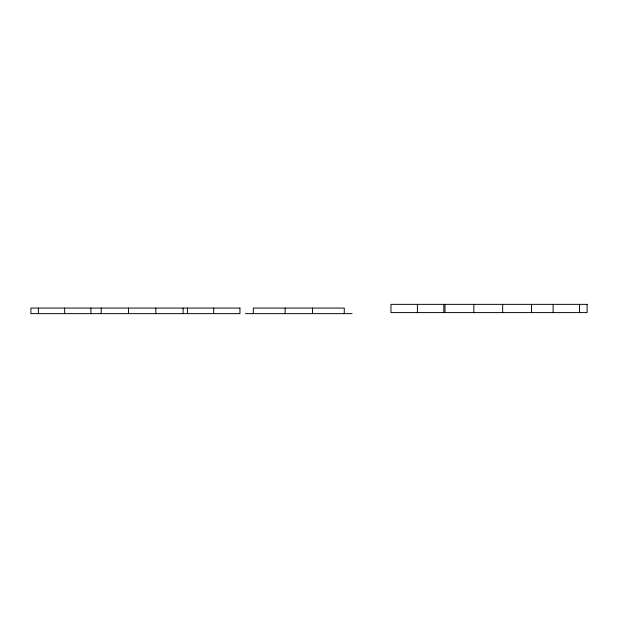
<?xml version="1.0" encoding="UTF-8"?>
<svg xmlns="http://www.w3.org/2000/svg" width="618" height="618" viewBox="0 0 618 618"><rect width="100%" height="100%" fill="white"/><g stroke="black" fill="none" stroke-linecap="round" stroke-linejoin="round"><path stroke-width="0.93" d="M245.516 313.643L352.075 313.643M579.545 304.357L579.545 312.592M553.118 304.357L553.118 312.592M531.503 304.357L531.503 312.592M502.673 304.357L502.673 312.592M473.844 304.357L473.844 312.592M445.014 304.357L445.014 312.592M443.817 304.357L443.817 312.592M417.389 304.357L417.389 312.592M344.272 313.643L344.272 308.065L253.318 308.065L253.318 313.643M312.445 308.065L312.445 313.643M285.145 308.065L285.145 313.643M213.697 308.065L213.697 313.643M187.439 308.065L187.439 313.643M183.121 308.065L183.121 313.643M155.821 308.065L155.821 313.643M128.513 308.065L128.513 313.643M101.213 308.065L101.213 313.643M90.908 308.065L90.908 313.643M64.658 308.065L64.658 313.643M38.401 308.065L38.401 313.643M587.1 304.357L390.955 304.357L390.955 312.592L587.1 312.592L587.1 304.357M239.946 308.065L30.9 308.065L30.9 313.643L239.946 313.643L239.946 308.065"/></g></svg>
